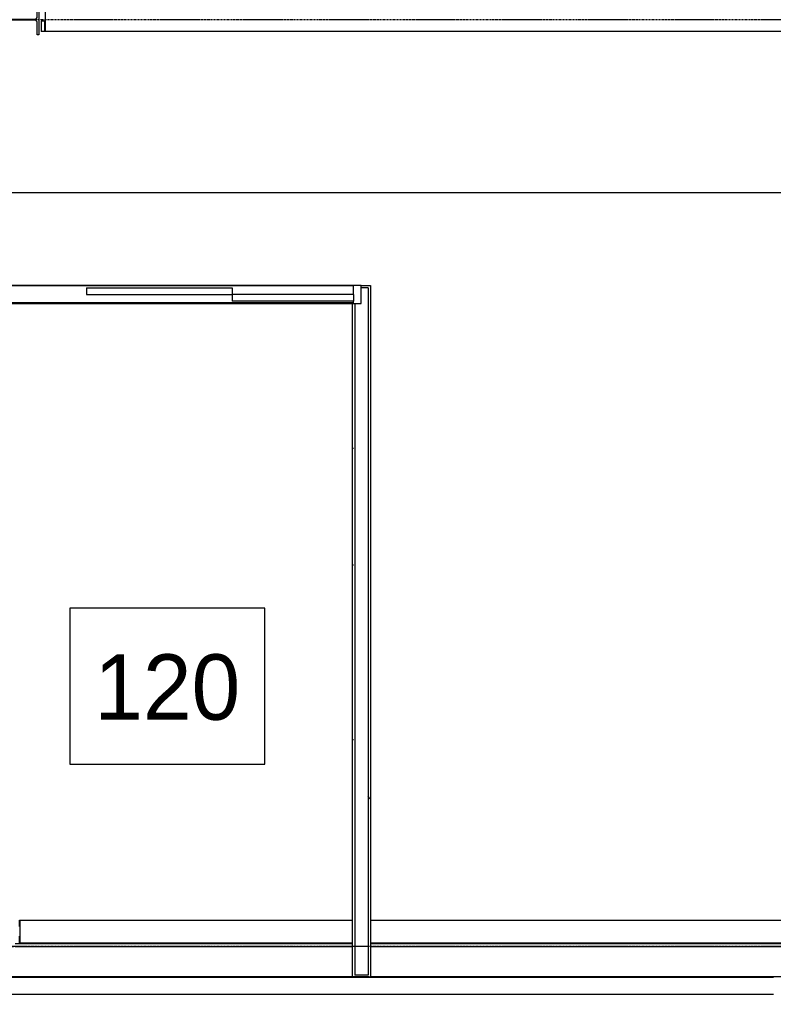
# Model space of a CAD drawing. Header units: inches. Extents: x 21035 to 27089, y -23277 to -20247.
# Drawn here: x 22079 to 22277.7, y -22799.9 to -22543 of the extents above; entities that cross this region are included whole.
import ezdxf

# ---------------------------------------------------------------- set-up
doc = ezdxf.new("R2010")
doc.units = ezdxf.units.IN
doc.header["$MEASUREMENT"] = 0
doc.linetypes.add('Grid Line 1_2_', pattern=[0.875, 0.5, -0.125, 0.125, -0.125])
for name, color, linetype, lineweight in [('A-AREA-IDEN', 2, 'Continuous', 9), ('A-CLNG', 13, 'Continuous', 13), ('A-DOOR', 31, 'Continuous', 13), ('A-GLAZ-CWMG', 51, 'Continuous', 13), ('A-WALL', 113, 'Continuous', 13), ('A-WALL-PATT', 111, 'Continuous', 25), ('G-ANNO-SYMB', 111, 'Continuous', 9), ('I-WALL', 2, 'Continuous', 13), ('S-BEAM', 12, 'Continuous', 13), ('S-COLS', 52, 'Continuous', 13), ('S-GRID', 1, 'Continuous', 9)]:
    doc.layers.add(name, color=color, linetype=linetype, lineweight=lineweight)
doc.styles.add('Century Gothic', font='GOTHIC.TTF', dxfattribs={"height": 17.245342})
pattern_1 = [(0, (0, 0), (61.44, 15.36), [2.534, -43.546, 2.534, -43.546, -245.76]), (0, (0, 0), (61.44, 15.36), [-92.16, 2.534, -89.626, 2.534, -43.546, -107.52]), (0, (0, 0), (61.44, 15.36), [-230.4, 2.534, -28.186, 2.534, -74.266]), (120, (23.04, 7.68), (-44.02215, 45.528601), [2.534, -43.546, 2.534, -43.546, -245.76]), (120, (23.04, 7.68), (-44.02215, 45.528601), [-92.16, 2.534, -89.626, 2.534, -43.546, -107.52]), (120, (23.04, 7.68), (-44.02215, 45.528601), [-230.4, 2.534, -28.186, 2.534, -74.266]), (240, (30.72, 38.4), (-17.41785, -60.888601), [2.534, -43.546, 2.534, -43.546, -245.76]), (240, (30.72, 38.4), (-17.41785, -60.888601), [-92.16, 2.534, -89.626, 2.534, -43.546, -107.52]), (240, (30.72, 38.4), (-17.41785, -60.888601), [-230.4, 2.534, -28.186, 2.534, -74.266])]

# ---------------------------------------------------------------- blocks, each defined once
blk = doc.blocks.new('W-Wide Flange-Column - B4_F-1389255-RCP - First Floor')
at = {"layer": 'S-COLS', "lineweight": 9}
h = blk.add_hatch(dxfattribs=at)
h.set_pattern_fill('FP_18', color=8, style=0, pattern_type=2)
h.set_pattern_definition([(135, (-22543.053, -22076.89), (-19.00703, -19.00703), []), (135, (-22571.853, -22076.89), (-19.00703, -19.00703), [])])
h.paths.add_polyline_path([(4, -7.25), (4, -6.82), (0.84, -6.82), (0.35, -6.61), (0.14, -6.12), (0.14, 6.12), (0.35, 6.61), (0.84, 6.82), (4, 6.82), (4, 7.25), (-4, 7.25), (-4, 6.82), (-0.84, 6.82), (-0.35, 6.61), (-0.14, 6.12), (-0.14, -6.12), (-0.35, -6.61), (-0.84, -6.82), (-4, -6.82), (-4, -7.25), (-3, -7.25)], flags=0)
at = {"layer": 'S-COLS', "color": 7}
for p, q in [((-4, 7.25), (4, 7.25)), ((-4, 6.82), (-4, 7.25)), ((-0.84, 6.82), (-4, 6.82)), ((-0.14, -6.12), (-0.14, 6.12)), ((0.14, 6.12), (0.14, -6.12)), ((4, 6.82), (0.84, 6.82)), ((4, 7.25), (4, 6.82)), ((-4, -7.25), (-4, -6.82)), ((-4, -6.82), (-0.84, -6.82)), ((4, -7.25), (-4, -7.25)), ((0.84, -6.82), (4, -6.82)), ((4, -6.82), (4, -7.25))]:
    blk.add_line(p, q, dxfattribs=at)
for centre, start, end in [((-0.84, 6.12), 360, 90), ((0.84, 6.12), 90, 180), ((-0.84, -6.12), 270, 0), ((0.84, -6.12), 180, 270)]:
    blk.add_arc(centre, 0.691, start, end, dxfattribs=at)
blk = doc.blocks.new('W-Wide Flange - 2_-3_ deep-1401662-RCP - First Floor')
at = {"layer": 'S-BEAM', "color": 8, "lineweight": 9}
for p, q in [((22085.76, -22540.05), (22085.76, -22546.05)), ((22085.67, -22543.43), (22084.73, -22543.43)), ((22084.7, -22546.05), (22084.64, -22546.05)), ((22084.7, -22544.32), (22084.7, -22546.05)), ((22084.7, -22546.05), (22085.71, -22546.05)), ((22085.71, -22546.05), (22085.71, -22544.32)), ((22085.76, -22546.05), (22085.71, -22546.05)), ((22085.76, -22546.05), (22785.14, -22546.05))]:
    blk.add_line(p, q, dxfattribs=at)
for centre, start_param, end_param in [((22084.73, -22544.32), 0, 1.570796), ((22085.67, -22544.32), 4.712389, 6.283185)]:
    blk.add_ellipse(centre, major_axis=(0, 0.89), ratio=0.041631, start_param=start_param, end_param=end_param, dxfattribs=at)
blk = doc.blocks.new('W-Wide Flange - 1_-5_-1341919-RCP - First Floor')
at = {"layer": 'S-BEAM', "color": 8, "lineweight": 9}
for p, q in [((22079.01, -22780.3), (22079.07, -22780.3)), ((22079.01, -22782.04), (22079.01, -22780.3)), ((22079.07, -22780.3), (22079.07, -22786.3)), ((22079.07, -22780.3), (22166.77, -22780.3)), ((22171.52, -22780.3), (22313.75, -22780.3)), ((22079.01, -22786.3), (22079.01, -22784.57)), ((22079.07, -22786.3), (22079.01, -22786.3)), ((22079.07, -22786.3), (22166.77, -22786.3)), ((22171.52, -22786.3), (22313.69, -22786.3))]:
    blk.add_line(p, q, dxfattribs=at)
blk = doc.blocks.new('Rectangular Mullion - Exterior 2_ x 4_5_-1135298-RCP - First Floor')
at = {"layer": 'A-GLAZ-CWMG', "color": 8, "lineweight": 9}
for p, q in [((26281.52, -22723.99), (26281.52, -22760.18)), ((26286.02, -22723.99), (26286.02, -22760.18))]:
    blk.add_line(p, q, dxfattribs=at)
blk = doc.blocks.new('Rectangular Mullion - Exterior 2_ x 4_5_-769423-RCP - First Floor')
at = {"layer": 'A-GLAZ-CWMG', "color": 8, "lineweight": 9}
for p, q in [((24171.52, -22795.43), (24135.33, -22795.43)), ((24171.52, -22799.93), (24135.33, -22799.93))]:
    blk.add_line(p, q, dxfattribs=at)
blk = doc.blocks.new('Girt_C - 8_D-1781644-RCP - First Floor')
at = {"layer": 'S-BEAM', "color": 8, "lineweight": 9}
for p, q in [((22064.14, -22787.3), (22069.64, -22787.3)), ((22064.14, -22787.3), (22064.14, -22787.49)), ((22064.14, -22787.49), (22064.14, -22795.12)), ((22070.07, -22787.3), (22077.46, -22787.3)), ((22077.89, -22787.3), (22166.77, -22787.3)), ((22171.52, -22787.3), (22309.89, -22787.3)), ((22064.14, -22795.12), (22064.14, -22795.3)), ((22071.67, -22795.3), (22064.14, -22795.3)), ((22166.77, -22795.3), (22075.61, -22795.3)), ((22314.02, -22795.3), (22171.52, -22795.3))]:
    blk.add_line(p, q, dxfattribs=at)
blk = doc.blocks.new('Sliding Door - one-1327540-RCP - First Floor')
at = {"layer": 'A-DOOR', "color": 8, "lineweight": 9}
for p, q in [((-35.19, 2.5), (-35.19, 0.75)), ((-35.19, 2.5), (3.25, 2.5)), ((-35.19, 0.75), (3.25, 0.75)), ((3.25, 2.5), (3.25, 0.75)), ((35.19, 0.75), (3.25, 0.75)), ((3.25, 0.75), (3.25, -1)), ((35.19, 0.75), (35.19, -1)), ((35.19, -1), (3.25, -1))]:
    blk.add_line(p, q, dxfattribs=at)
blk = doc.blocks.new('Rectangular Mullion - Exterior 2_ x 4_5_-1325379-RCP - First Floor')
at = {"layer": 'A-GLAZ-CWMG', "color": 8, "lineweight": 9}
for p, q in [((22167.02, -22613.18), (22132.95, -22613.18)), ((22167.02, -22615.43), (22167.02, -22613.18)), ((22167.02, -22617.68), (22132.95, -22617.68)), ((22167.02, -22617.68), (22167.02, -22617.18))]:
    blk.add_line(p, q, dxfattribs=at)
blk = doc.blocks.new('Rectangular Mullion - Exterior 2_ x 4_5_-1327538-RCP - First Floor')
at = {"layer": 'A-GLAZ-CWMG', "color": 8, "lineweight": 9}
for p, q in [((22132.95, -22613.18), (22095.64, -22613.18)), ((22132.95, -22617.68), (22095.64, -22617.68))]:
    blk.add_line(p, q, dxfattribs=at)
blk = doc.blocks.new('Rectangular Mullion - Exterior 2_ x 4_5_-1327539-RCP - First Floor')
at = {"layer": 'A-GLAZ-CWMG', "color": 8, "lineweight": 9}
for p, q in [((22071.64, -22613.18), (22071.64, -22617.68)), ((22095.64, -22613.18), (22071.64, -22613.18)), ((22095.64, -22617.68), (22071.64, -22617.68))]:
    blk.add_line(p, q, dxfattribs=at)

msp = doc.modelspace()

# ---------------------------------------------------------------- hatches: boundary and pattern name
at = {"layer": 'A-WALL-PATT', "lineweight": 9}
h = msp.add_hatch(dxfattribs=at)
h.set_pattern_fill('FP_10', color=8, style=0, pattern_type=2)
h.set_pattern_definition(pattern_1)
h.paths.add_polyline_path([(22171.51523, -22795.42781), (22171.51523, -22613.67781), (22170.89023, -22613.67781), (22170.89023, -22794.80281), (22167.39023, -22794.80281), (22167.39023, -22795.42781), (22170.89023, -22795.42781)], flags=0)
h = msp.add_hatch(dxfattribs=at)
h.set_pattern_fill('FP_10', color=8, style=0, pattern_type=2)
h.set_pattern_definition(pattern_1)
h.paths.add_polyline_path([(22166.76523, -22795.42781), (22167.39023, -22795.42781), (22167.39023, -22617.80281), (22166.76523, -22617.80281), (22166.76523, -22791.82545)], flags=0)

# ---------------------------------------------------------------- linework, layer by layer
at = {"layer": 'A-AREA-IDEN', "flags": 128}
msp.add_lwpolyline([(22092.23281, -22698.10027), (22092.23281, -22739.24313), (22143.65281, -22739.24313), (22143.65281, -22698.10027)], close=True, dxfattribs=at)
at = {"layer": 'A-CLNG', "color": 8, "lineweight": 9}
msp.add_line((22091.80948, -22786.55281), (22077.89023, -22786.55281), dxfattribs=at)
at = {"layer": 'A-WALL', "color": 7}
for p, q in [((22170.89023, -22613.67781), (22169.01523, -22613.67781)), ((22170.89023, -22613.67781), (22170.89023, -22794.80281)), ((22167.39023, -22617.80281), (22167.39023, -22794.80281)), ((22170.89023, -22794.80281), (22167.39023, -22794.80281))]:
    msp.add_line(p, q, dxfattribs=at)
at = {"layer": 'A-WALL', "color": 8, "lineweight": 9}
for p, q in [((22166.76523, -22786.55281), (22091.80948, -22786.55281)), ((22313.59036, -22786.55281), (22171.51523, -22786.55281))]:
    msp.add_line(p, q, dxfattribs=at)
at = {"layer": 'G-ANNO-SYMB'}
msp.add_line((26409.52721, -22588.63029), (21852.53251, -22588.63029), dxfattribs=at)
at = {"layer": 'I-WALL', "color": 8, "lineweight": 9}
for p, q in [((22169.01523, -22613.05281), (22069.64023, -22613.05281)), ((22069.64023, -22617.80281), (22166.76523, -22617.80281))]:
    msp.add_line(p, q, dxfattribs=at)
at = {"layer": 'I-WALL', "color": 7}
for p, q in [((22169.01523, -22613.05281), (22171.51523, -22613.05281)), ((22169.01523, -22617.80281), (22169.01523, -22613.05281)), ((22171.51523, -22613.05281), (22171.51523, -22795.42781)), ((22166.76523, -22795.42781), (22166.76523, -22617.80281)), ((22166.76523, -22617.80281), (22169.01523, -22617.80281)), ((22171.51523, -22795.42781), (22166.76523, -22795.42781))]:
    msp.add_line(p, q, dxfattribs=at)
at = {"layer": 'S-GRID', "linetype": 'Grid Line 1_2_'}
for p, q in [((26557.32365, -22543.05281), (21678.63847, -22543.05281)), ((26557.32365, -22543.05281), (21678.63847, -22543.05281)), ((26557.32365, -22787.30281), (21678.63847, -22787.30281)), ((26557.32365, -22787.30281), (21678.63847, -22787.30281)), ((26557.32365, -22795.30281), (21678.63847, -22795.30281)), ((26557.32365, -22795.30281), (21678.63847, -22795.30281))]:
    msp.add_line(p, q, dxfattribs=at)

# ---------------------------------------------------------------- block references
at = {"layer": 'A-DOOR', "color": 8, "lineweight": 9}
msp.add_blockref('Sliding Door - one-1327540-RCP - First Floor', (22131.82773, -22616.17781), dxfattribs=at)
at = {"layer": 'A-GLAZ-CWMG', "color": 8, "lineweight": 9}
for name, p in [('Rectangular Mullion - Exterior 2_ x 4_5_-1327539-RCP - First Floor', (0, 0)), ('Rectangular Mullion - Exterior 2_ x 4_5_-1327538-RCP - First Floor', (0, 0)), ('Rectangular Mullion - Exterior 2_ x 4_5_-1325379-RCP - First Floor', (0, 0)), ('Rectangular Mullion - Exterior 2_ x 4_5_-769423-RCP - First Floor', (-2074.75, 0)), ('Rectangular Mullion - Exterior 2_ x 4_5_-769423-RCP - First Floor', (-2038.5625, 0)), ('Rectangular Mullion - Exterior 2_ x 4_5_-769423-RCP - First Floor', (-2002.375, 0)), ('Rectangular Mullion - Exterior 2_ x 4_5_-769423-RCP - First Floor', (-1966.1875, 0)), ('Rectangular Mullion - Exterior 2_ x 4_5_-769423-RCP - First Floor', (-1930, 0))]:
    msp.add_blockref(name, p, dxfattribs=at)
at = {"layer": 'A-GLAZ-CWMG', "color": 8, "lineweight": 9, "rotation": 270}
msp.add_blockref('Rectangular Mullion - Exterior 2_ x 4_5_-1135298-RCP - First Floor', (45001.69304, 3486.08741), dxfattribs=at)
at = {"layer": 'S-BEAM', "color": 8, "lineweight": 9}
for name in ['W-Wide Flange - 2_-3_ deep-1401662-RCP - First Floor', 'W-Wide Flange - 1_-5_-1341919-RCP - First Floor', 'Girt_C - 8_D-1781644-RCP - First Floor']:
    msp.add_blockref(name, (0, 0), dxfattribs=at)
at = {"layer": 'S-COLS', "color": 8, "lineweight": 9, "rotation": 269.9999999999997}
msp.add_blockref('W-Wide Flange-Column - B4_F-1389255-RCP - First Floor', (22076.89023, -22543.05281), dxfattribs=at)

# ---------------------------------------------------------------- texts
at = {"layer": 'A-AREA-IDEN', "insert": (22117.94281, -22710.2835), "char_height": 17.245342, "width": 47.304, "attachment_point": 2, "line_spacing_factor": 0.984117, "style": 'Century Gothic'}
msp.add_mtext('120', dxfattribs=at)

doc.saveas('drawing.dxf')
